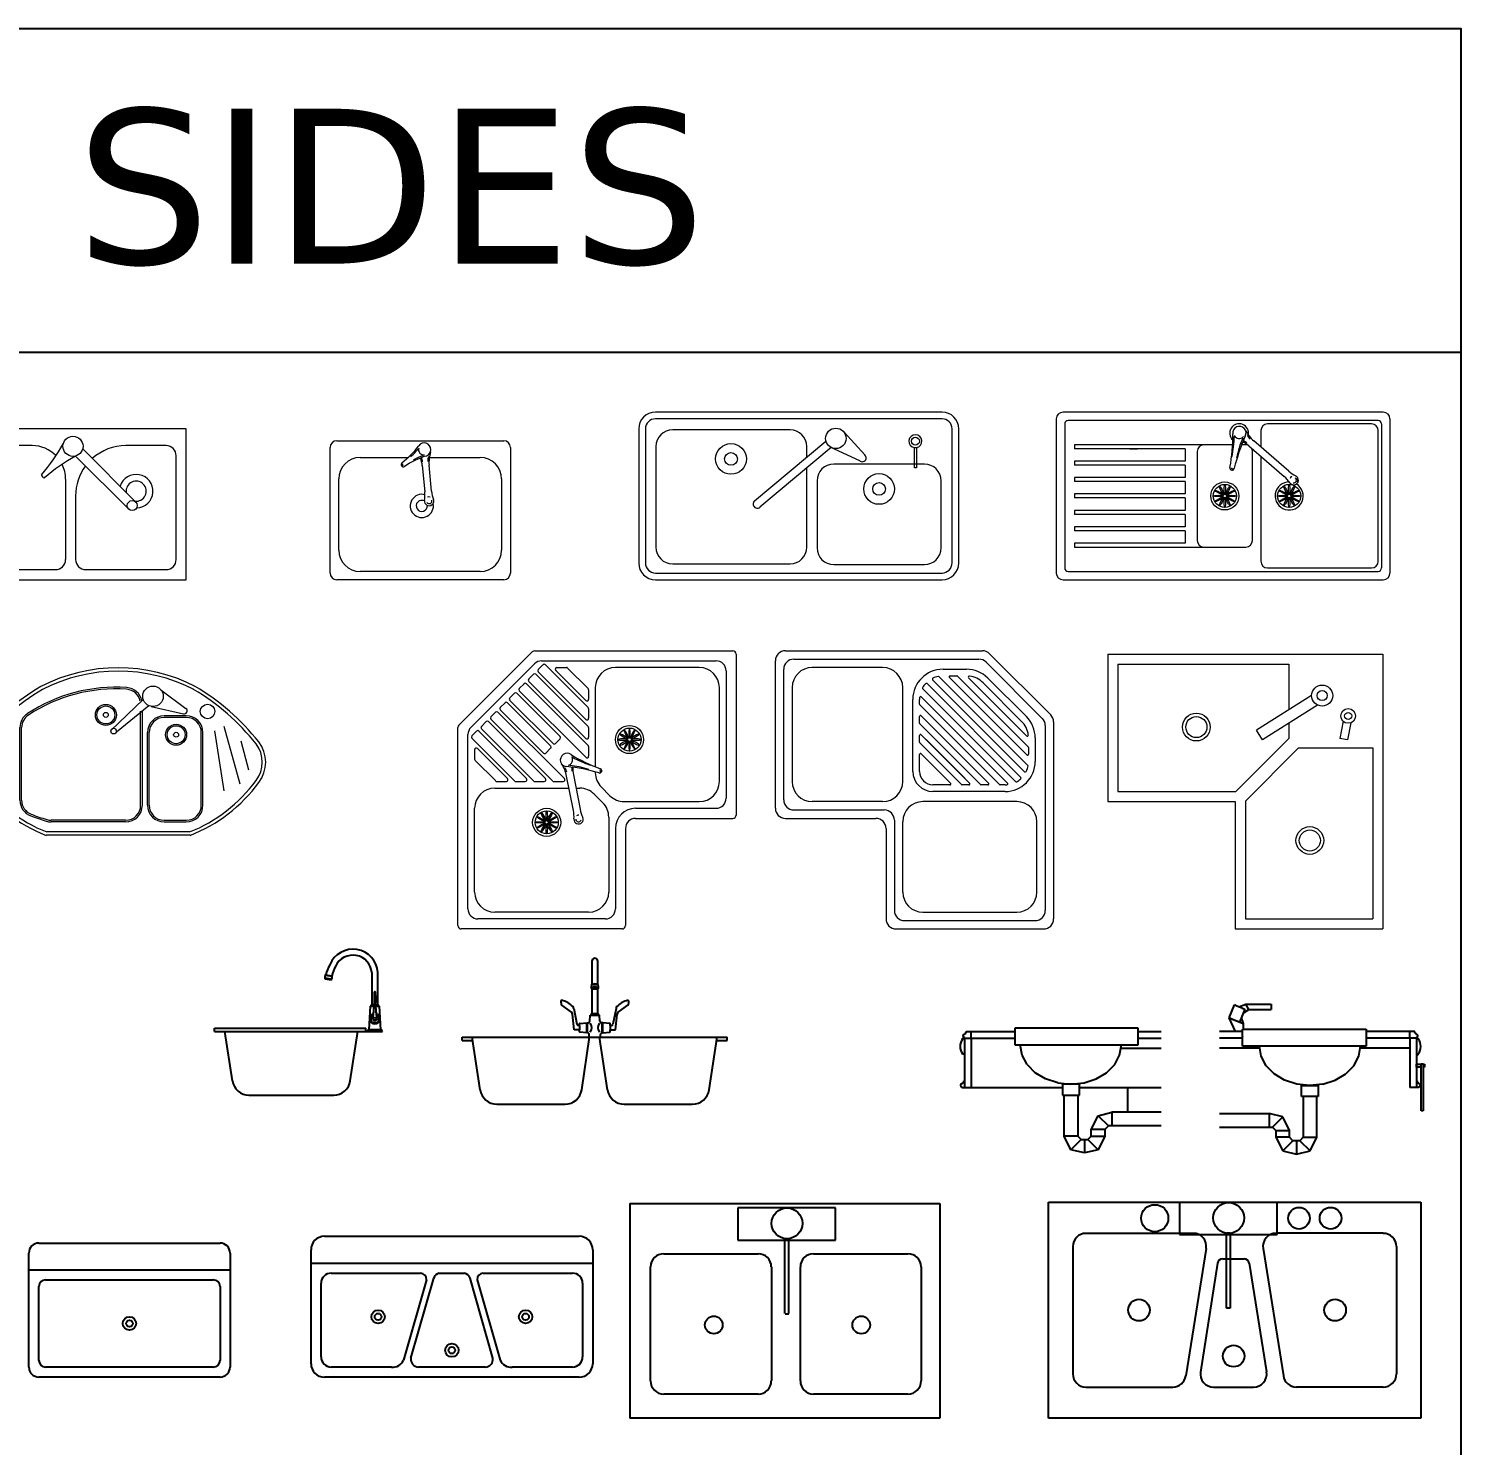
# Model space of a CAD drawing. Header units: inches. Extents: x 5253 to 5716, y 3226 to 3520.
# Drawn here: x 5560.6 to 5716, y 3366.6 to 3520.3 of the extents above; entities that cross this region are included whole.
import ezdxf

# ---------------------------------------------------------------- set-up
doc = ezdxf.new("R2010")
doc.units = ezdxf.units.IN
doc.header["$MEASUREMENT"] = 0
doc.layers.add('EX-A-FLOR-FIXT', color=2, linetype='Continuous')
doc.styles.add('ATTR', font='romans.shx', dxfattribs={"width": 0.8, "height": 0.470416})
doc.styles.get("Standard").update_dxf_attribs({"font": 'arial.ttf'})

# ---------------------------------------------------------------- blocks, each defined once
blk = doc.blocks.new('A$C41BA5875')
for p, q in [((329.3, 346.9), (348.9, 343.4)), ((349.3, 345.4), (329.6, 348.9)), ((350.6, 353.3), (331, 356.7)), ((332.2, 358.5), (331.3, 358.7)), ((332.2, 358.5), (349.9, 355.4)), ((338.8, 377.3), (338.8, 377.3)), ((338.8, 377.3), (338.9, 377.3)), ((351, 355.3), (350, 355.4)), ((352.6, 363.5), (352.7, 363.4)), ((469.5, 365.6), (469.5, 270.1)), ((487.5, 270.1), (487.5, 365.6)), ((477.5, 307.6), (477.5, 278.4)), ((479.5, 307.6), (479.5, 278.4)), ((464.5, 265.1), (461, 195)), ((466.5, 265.1), (464.5, 265.1)), ((466.5, 265.1), (475, 265.1)), ((469.5, 270.1), (475, 270.1)), ((482, 270.1), (487.5, 270.1)), ((482, 265.1), (490.5, 265.1)), ((492.5, 265.1), (490.5, 265.1)), ((496, 195), (492.5, 265.1)), ((53.6, 42.6), (31.5, 190)), ((405.2, 42.6), (427.3, 190)), ((456, 190), (501, 190)), ((496, 195), (461, 195)), ((103.1, 0), (355.8, 0))]:
    blk.add_line(p, q)
at = {"ltscale": 0.5}
for p, q in [((0, 200), (451.2, 200)), ((0, 190), (0, 200)), ((0, 190), (501, 190)), ((451.2, 190), (451.2, 200))]:
    blk.add_line(p, q, dxfattribs=at)
blk.add_circle((478.5, 227.6), 4)
for centre, radius, start, end in [((413.1, 360.5), 74.6, 3.9278, 157.7896), ((515.7, 304.3), 191.3, 153.8227, 163.5153), ((533.5, 301.1), 191.3, 153.8227, 163.5153), ((412.8, 360.5), 56.9, 5.0863, 153.9099), ((330, 347.8), 1.15, 109.6272, 230.4577), ((336.1, 351.8), 7.1, 135.7303, 204.3545), ((331.7, 357.6), 1.15, 109.6272, 230.4577), ((348.5, 344.5), 1.15, 289.6272, 50.4577), ((344.2, 350.4), 7.1, 315.7303, 24.3545), ((350.3, 354.4), 1.15, 289.6272, 50.4577), ((870.3, 283.2), 394.3, 177.3421, 181.749), ((485.9, 302.9), 9.58, 150.7965, 188.1583), ((478.5, 307.2), 1.06, 19.4215, 160.5785), ((471.2, 302.9), 9.58, 351.8417, 29.2035), ((86.8, 283.2), 394.3, 358.251, 2.6579), ((474.4, 263.7), 8.01, 127.6786, 170.3939), ((94.9, 291), 382.8, 350.6374, 358.1278), ((5931.9, -206.6), 5476.7, 174.9947, 175.4442), ((862.2, 291), 382.8, 181.8722, 189.3626), ((-4911.1, -201.2), 5412.7, 4.5522, 5.0068), ((482.6, 263.7), 8.01, 9.6061, 52.3214), ((478.5, 227.6), 15, 109.3835, 71.0922), ((478.5, 227.6), 12.5, 114.4874, 65.5146), ((478.5, 227.6), 6, 171.8513, 8.1487), ((461.5, 189.6), 5.47, 94.6975, 175.3025), ((495.6, 189.6), 5.47, 4.6975, 85.3025), ((103.1, 50), 50, 188.5308, 270), ((355.8, 50), 50, 270, 351.4692)]:
    blk.add_arc(centre, radius, start, end)
blk = doc.blocks.new('A$C56267174')
for p, q in [((386.7, 426.1), (386.7, 357.4)), ((404.7, 357.4), (404.7, 426.1)), ((386.6, 344.4), (386.6, 270.1)), ((404.6, 270.1), (404.6, 344.4)), ((294.7, 302.1), (294.7, 307.7)), ((496.5, 302.1), (496.5, 307.7)), ((326, 274.5), (297.4, 295.3)), ((334, 221.6), (328.7, 268.6)), ((332.5, 285.2), (342.4, 239)), ((380.7, 247.3), (381.6, 265.1)), ((381.6, 265.1), (383.6, 265.1)), ((383.6, 265.1), (407.6, 265.1)), ((386.6, 270.1), (404.6, 270.1)), ((409.6, 265.1), (407.6, 265.1)), ((410.5, 247.3), (409.6, 265.1)), ((458.8, 285.2), (448.8, 239)), ((457.2, 221.6), (462.5, 268.6)), ((465.2, 274.5), (493.8, 295.3)), ((349.7, 221.6), (334, 221.6)), ((347.4, 234.5), (349.7, 234.5)), ((349.7, 234.5), (349.7, 240)), ((349.7, 234.5), (349.7, 221.6)), ((349.7, 216.1), (349.7, 221.6)), ((350.6, 241), (371.7, 242.4)), ((371.7, 212.7), (350.6, 215.1)), ((371.7, 241.6), (373.7, 242.6)), ((371.7, 242.4), (371.7, 241.6)), ((371.7, 213.5), (371.7, 241.6)), ((373.7, 212.6), (373.7, 242.6)), ((373.7, 242.6), (375.7, 242.6)), ((417.5, 242.6), (415.5, 242.6)), ((417.5, 212.6), (417.5, 242.6)), ((419.5, 241.6), (417.5, 242.6)), ((440.6, 241), (419.5, 242.4)), ((419.5, 242.4), (419.5, 241.6)), ((419.5, 213.5), (419.5, 241.6)), ((419.5, 212.7), (440.6, 215.1)), ((441.5, 234.5), (441.5, 240)), ((441.5, 234.5), (441.5, 221.6)), ((443.9, 234.5), (441.5, 234.5)), ((441.5, 216.1), (441.5, 221.6)), ((441.5, 221.6), (457.2, 221.6)), ((0, 200), (790, 200)), ((0, 190), (0, 200)), ((0, 190), (31.5, 190)), ((53.6, 42.6), (30, 200)), ((356.4, 42.6), (380, 200)), ((373.7, 212.6), (371.7, 213.5)), ((371.7, 213.5), (371.7, 212.7)), ((378.4, 200), (378.7, 207.3)), ((433.6, 42.6), (410, 200)), ((412.9, 200), (412.5, 207.3)), ((417.5, 212.6), (419.5, 213.5)), ((419.5, 213.5), (419.5, 212.7)), ((736.4, 42.6), (760, 200)), ((758.5, 190), (790, 190)), ((790, 190), (790, 200)), ((103.1, 0), (306.9, 0)), ((483.1, 0), (686.9, 0))]:
    blk.add_line(p, q)
for centre, radius, start, end in [((395.7, 426.1), 9, 0.1224, 179.8776), ((390.2, 351), 5.86, 140.4177, 217.9852), ((386.2, 346.2), 1.29, 114.8047, 245.1953), ((387, 355.8), 1.64, 102.6674, 218.0261), ((395.6, 313.6), 35.3, 73.5535, 106.4465), ((387, 346.1), 1.7, 215.7695, 256.5959), ((395.7, 321.1), 35.1, 73.5696, 106.4975), ((395.7, 323.6), 34.9, 75.0637, 104.9363), ((404.2, 346.1), 1.7, 283.4243, 324.2103), ((404.2, 355.7), 1.71, 325.8407, 73.6277), ((401.2, 351.1), 5.71, 319.9002, 40.0998), ((405, 346.2), 1.29, 294.8047, 65.1953), ((296.7, 307.7), 2, 90, 180), ((304.7, 302.1), 10, 180, 223.0734), ((280.6, 241.2), 70.4, 45.3741, 76.7548), ((510.6, 241.2), 70.4, 103.2452, 134.6259), ((486.5, 302.1), 10, 316.9266, 0), ((494.5, 307.7), 2, 0, 90), ((318.7, 267.6), 10, 5.886, 43.0734), ((317.6, 282.9), 15, 8.8252, 34.3104), ((391.5, 263.7), 8.01, 127.6786, 170.3939), ((399.7, 263.7), 8.01, 9.6061, 52.3214), ((473.6, 282.9), 15, 145.6896, 171.1748), ((472.5, 267.6), 10, 136.9266, 174.114), ((347.4, 239.5), 5, 185.886, 270), ((350.7, 240), 1, 94.3321, 180), ((350.7, 216.1), 1, 180, 265.6679), ((375.7, 247.6), 5, 270, 357.14), ((366, 228.2), 20.6, 319.9184, 39.0717), ((425.2, 228.2), 20.6, 140.9283, 220.0816), ((415.5, 247.6), 5, 182.86, 270), ((440.5, 240), 1, 360, 85.6679), ((440.5, 216.1), 1, 274.3321, 0), ((443.9, 239.5), 5, 270, 354.114), ((373.7, 207.6), 5, 357.14, 90), ((417.5, 207.6), 5, 90, 182.86), ((103.1, 50), 50, 188.5308, 270), ((306.9, 50), 50, 270, 351.4692), ((483.1, 50), 50, 188.5308, 270), ((686.9, 50), 50, 270, 351.4692)]:
    blk.add_arc(centre, radius, start, end)
for start_param, end_param in [(-0.053243, 3.194836), (3.592619, 5.832158)]:
    blk.add_ellipse((395.6, 345.2), major_axis=(10, 0), ratio=0.172573, start_param=start_param, end_param=end_param)
blk = doc.blocks.new("30'' Sink Single PV")
blk.add_line((-15, -3.999996), (15, -3.999996))
for points in [[(-13.5, 0), (13.5, 0)], [(-15, -18.499996), (-15, -1.5)], [(15, -1.5), (15, -18.499996)], [(-12.5, -5.499996), (12.5, -5.499996)], [(-13.5, -17.499996), (-13.5, -6.499996)], [(13.5, -6.499996), (13.5, -17.499996)], [(12.5, -18.499996), (-12.5, -18.499996)], [(13.5, -19.999996), (-13.5, -19.999996)]]:
    blk.add_lwpolyline(points)
for radius in [1, 0.5]:
    blk.add_circle((0, -11.999996), radius)
for centre, radius, start, end in [((-13.5, -1.5), 1.5, 90, 180), ((13.5, -1.5), 1.5, 0, 90), ((-12.5, -6.499996), 1, 90, 180), ((12.5, -6.499996), 1, 0, 90), ((-13.5, -18.499996), 1.5, 180, 270), ((-12.5, -17.499996), 1, 180, 270), ((12.5, -17.499996), 1, 270, 0), ((13.5, -18.499996), 1.5, 270, 0)]:
    blk.add_arc(centre, radius, start, end)
at = {"style": 'ATTR', "width": 0.8, "flags": 9}
blk.add_attdef('ESTCODE', (0, 0), '', height=0.006, dxfattribs=at)
blk = doc.blocks.new("42'' Triple Sink PV")
for p, q in [((-21, -4), (21, -4)), ((-6.1215, -18.1752), (-2.7105, -6.2368)), ((6.1215, -18.1752), (2.7105, -6.2368)), ((-3.778, -6.4727), (-7.2054, -18.4688)), ((3.7779, -6.4727), (7.2054, -18.4688))]:
    blk.add_line(p, q)
for points in [[(-19, 0), (19, 0)], [(-21, -19), (-21, -2)], [(21, -2), (21, -19)], [(-18, -5.5), (-4.6785, -5.5)], [(-1.8726, -5.5), (1.8726, -5.5)], [(4.6785, -5.5), (18, -5.5)], [(-19.5, -18), (-19.5, -7)], [(19.5, -7), (19.5, -18)], [(19, -21), (-19, -21)], [(-9, -19.5), (-18, -19.5)], [(5, -19.5), (-5, -19.5)], [(18, -19.5), (9, -19.5)]]:
    blk.add_lwpolyline(points)
for centre, radius in [((-11, -12), 1), ((-11, -12), 0.5), ((11, -12), 1), ((11, -12), 0.5), ((0, -17), 1), ((0, -17), 0.5)]:
    blk.add_circle(centre, radius)
for centre, radius, start, end in [((-19, -2), 2, 90, 180), ((19, -2), 2, 0, 90), ((-18, -7), 1.5, 90, 180), ((-4.7581, -6.4769), 0.9801, 0.240393, 85.3467), ((-1.7369, -6.4992), 1.0084, 97.7365, 164.9162), ((1.7368, -6.4992), 1.0084, 15.08383, 82.2635), ((4.758, -6.4769), 0.9801, 94.6533, 179.7596), ((18, -7), 1.5, 0, 90), ((-19, -19), 2, 180, 270), ((-18, -18), 1.5, 180, 270), ((-8.7744, -17.8173), 1.6977, 262.3642, 337.4465), ((-4.9475, -18.3174), 1.1837, 173.0847, 267.4578), ((4.9475, -18.3174), 1.1837, 272.5422, 6.915261), ((8.7744, -17.8173), 1.6977, 202.5535, 277.6358), ((18, -18), 1.5, 270, 0), ((19, -19), 2, 270, 0)]:
    blk.add_arc(centre, radius, start, end)
at = {"style": 'ATTR', "width": 0.8, "flags": 9}
blk.add_attdef('ESTCODE', (0, 0), '', height=0.0084, dxfattribs=at)
blk = doc.blocks.new('A$C3AD04490')
for p, q in [((0, 640.7), (0, 0)), ((0, 640.7), (924.9, 640.7)), ((614, 627.3), (322.5, 627.3)), ((322.5, 627.3), (322.5, 531.5)), ((614, 531.5), (614, 627.3)), ((924.9, 640.7), (924.9, 0)), ((322.5, 531.5), (614, 531.5)), ((462.6, 311.9), (462.6, 537.2)), ((473.8, 536.8), (473.8, 311.9)), ((101.4, 490.5), (383.1, 490.5)), ((547.9, 490.5), (829.6, 490.5)), ((62.3, 110.9), (62.3, 451.4)), ((422.3, 451.4), (422.3, 110.9)), ((508.8, 110.9), (508.8, 451.4)), ((868.8, 451.4), (868.8, 110.9)), ((463.4, 310.9), (474.3, 310.9)), ((383.1, 71.7), (101.4, 71.7)), ((829.6, 71.7), (547.9, 71.7)), ((924.9, 0), (0, 0))]:
    blk.add_line(p, q)
for centre, radius in [((469, 581.2), 45.9), ((250.7, 278.1), 26.4), ((690.5, 278.1), 26.4)]:
    blk.add_circle(centre, radius)
for centre, start, end in [((101.4, 451.4), 90, 180), ((383.1, 451.4), 0, 90), ((547.9, 451.4), 90, 180), ((829.6, 451.4), 0, 90), ((101.4, 110.9), 180, 270), ((383.1, 110.9), 270, 0), ((547.9, 110.9), 180, 270), ((829.6, 110.9), 270, 0)]:
    blk.add_arc(centre, 39.1, start, end)
blk = doc.blocks.new('A$C27EB6A15')
for p, q in [((0, 0), (0, 644.7)), ((0, 644.7), (1110.1, 644.7)), ((682.1, 643.4), (390.6, 643.4)), ((390.6, 643.4), (390.6, 547.6)), ((682.1, 547.6), (682.1, 643.4)), ((1110.1, 644.7), (1110.1, 0)), ((111.7, 551.5), (431.6, 551.5)), ((390.6, 547.6), (682.1, 547.6)), ((530.7, 328), (530.7, 553.3)), ((541.9, 552.9), (541.9, 328)), ((998.4, 551.5), (678.5, 551.5)), ((72.5, 512.3), (72.5, 132)), ((470.2, 506.2), (409.5, 125.9)), ((519.5, 475.4), (583.2, 475.4)), ((639.9, 506.2), (700.6, 125.9)), ((1037.5, 512.3), (1037.5, 132)), ((504.1, 462.2), (453.4, 137.6)), ((598.6, 462.2), (650.4, 137.8)), ((541.9, 328), (530.7, 328)), ((111.7, 92.9), (370.9, 92.9)), ((492.1, 92.5), (611.7, 92.5)), ((998.4, 92.9), (739.2, 92.9)), ((1110.1, 0), (0, 0))]:
    blk.add_line(p, q)
for centre, radius in [((537.2, 597.3), 45.9), ((317, 596.6), 40.3), ((747.1, 596.6), 32.3), ((841.3, 596.6), 32.3), ((269.9, 322.4), 32.3), ((854.7, 322.4), 32.3), ((552.2, 185.3), 32.3)]:
    blk.add_circle(centre, radius)
for centre, radius, start, end in [((111.7, 512.3), 39.1, 90, 180), ((431.6, 512.3), 39.1, 350.9343, 90), ((538.2, 591.7), 39.2, 259.3674, 275.2446), ((678.5, 512.3), 39.1, 90, 189.0657), ((998.4, 512.3), 39.1, 0, 90), ((519.5, 459.7), 15.7, 90, 171.1312), ((583.2, 459.7), 15.7, 9.0657, 90), ((111.7, 132), 39.1, 180, 270), ((492.1, 131.6), 39.1, 171.1312, 270), ((611.7, 131.6), 39.1, 270, 9.0657), ((998.4, 132), 39.1, 270, 0), ((370.9, 132), 39.1, 270, 350.9343), ((739.2, 132), 39.1, 189.0657, 270)]:
    blk.add_arc(centre, radius, start, end)
blk = doc.blocks.new('A$C67953D65')
at = {"lineweight": 5}
for p, q in [((810, 450), (0, 450)), ((0, 450), (0, 0)), ((810, 0), (810, 450)), ((350.3, 400), (60, 400)), ((659.6, 231.8), (501.2, 390.2)), ((750, 400), (630.3, 400)), ((30, 370), (30, 60)), ((480, 369), (638.4, 210.6)), ((780, 60), (780, 370)), ((450.3, 300), (450.3, 60)), ((480.3, 250), (480.3, 60)), ((60, 30), (420.3, 30)), ((510.3, 30), (750, 30)), ((0, 0), (810, 0))]:
    blk.add_line(p, q, dxfattribs=at)
for centre, radius in [((472.3, 398), 30), ((206, 264.1), 50), ((206, 264.1), 30), ((649, 221.2), 15)]:
    blk.add_circle(centre, radius, dxfattribs=at)
for centre, radius, start, end in [((60, 370), 30, 90, 180), ((350.3, 300), 100, 44.5387, 90), ((-32.7, 671), 544.9, 318.9516, 330.8737), ((630.3, 250), 150, 90, 131.9907), ((750, 370), 30, 0, 90), ((745.3, -107), 544.9, 119.1263, 131.0484), ((350.3, 300), 100, 0, 26.336), ((387.4, 313.1), 9.19, 180, 270), ((630.3, 250), 150, 143.4822, 180), ((660.7, 264.1), 50, 271.856, 163.1258), ((660.7, 264.1), 30, 263.2163, 186.7837), ((60, 60), 30, 180, 270), ((420.3, 60), 30, 270, 0), ((510.3, 60), 30, 180, 270), ((750, 60), 30, 270, 0)]:
    blk.add_arc(centre, radius, start, end, dxfattribs=at)
blk = doc.blocks.new('A$C1B254B08')
at = {"lineweight": 5}
for p, q in [((0, 20), (0, 394.5)), ((20, 414.5), (278.5, 414.5)), ((278.5, 414.5), (518, 414.5)), ((538, 394.5), (538, 20)), ((90.2, 364.5), (232.9, 364.5)), ((296.4, 364.5), (447.8, 364.5)), ((26.2, 88.5), (26.2, 300.5)), ((275, 340.3), (282.6, 261.9)), ((303, 263.9), (295.5, 341.4)), ((511.8, 300.5), (511.8, 88.5)), ((447.8, 24.5), (90.2, 24.5)), ((518, 0), (20, 0))]:
    blk.add_line(p, q, dxfattribs=at)
for centre, radius, start, end in [((20, 394.5), 20, 90, 180), ((59.9, 551.8), 255, 307.3, 323.4412), ((189.9, 438.1), 86.6, 305.6689, 327.1701), ((280, 388.4), 16.2, 164.0084, 277.235), ((280.7, 388), 20, 287.3785, 143.4412), ((518, 394.5), 20, 0, 90), ((90.2, 300.5), 64, 90, 180), ((218.4, 343.7), 6.64, 127.3, 303.5198), ((220.3, 343.9), 4.91, 158.9292, 241.9125), ((362.9, 125.6), 255, 107.3785, 123.5198), ((298.2, 285.8), 86.6, 103.6496, 125.1509), ((175.5, 330.4), 100, 5.6774, 19.0453), ((246.9, 349.5), 29.3, 4.1711, 27.9133), ((320.7, 356.3), 29.3, 157.8104, 186.3174), ((395, 351.3), 100, 162.1904, 185.6775), ((447.8, 300.5), 64, 0, 90), ((183.1, 252), 100, 351.175, 5.6774), ((402.5, 273.8), 100, 185.6775, 200.1799), ((273.7, 220.2), 34.6, 74.3543, 12.1381), ((273.7, 220.2), 16.8, 61.4601, 4.8579), ((295.6, 234.6), 13.9, 171.175, 20.1799), ((295.7, 235), 8.12, 213.7198, 15.8006), ((295.2, 239.5), 7.59, 64.4884, 123.7412), ((90.2, 88.5), 64, 180, 270), ((447.8, 88.5), 64, 270, 0), ((20, 20), 20, 180, 270), ((518, 20), 20, 270, 0)]:
    blk.add_arc(centre, radius, start, end, dxfattribs=at)
blk = doc.blocks.new('A$C27BF42FC')
at = {"lineweight": 5}
for p, q in [((904.6, 500), (50, 500)), ((904.6, 480), (50, 480)), ((0, 450), (0, 50)), ((20, 450), (20, 50)), ((451.4, 447.2), (101.4, 447.2)), ((612.6, 439.7), (674, 372.3)), ((934.6, 50), (934.6, 450)), ((954.6, 50), (954.6, 450)), ((51.4, 397.2), (51.4, 97.2)), ((345.8, 235.7), (558.6, 413.8)), ((574.5, 394.4), (361.7, 216.3)), ((501.4, 365.9), (501.4, 397.2)), ((570.3, 396.8), (658.2, 356.1)), ((822.1, 333.8), (822.1, 394.3)), ((828.3, 394.3), (828.3, 333.8)), ((851.9, 345.1), (581.9, 345.1)), ((501.4, 97.2), (501.4, 333.2)), ((828.3, 333.8), (822.1, 333.8)), ((531.9, 295.1), (531.9, 95.1)), ((901.9, 95.1), (901.9, 295.1)), ((101.4, 47.2), (451.4, 47.2)), ((581.9, 45.1), (851.9, 45.1)), ((50, 20), (904.6, 20)), ((50, 0), (904.6, 0))]:
    blk.add_line(p, q, dxfattribs=at)
for centre, radius in [((588.1, 421.6), 30.5), ((275.3, 360.3), 45.8), ((825.2, 413.3), 11.8), ((275.3, 360.3), 18.9), ((716.9, 270.7), 45.8), ((716.9, 270.7), 18.9)]:
    blk.add_circle(centre, radius, dxfattribs=at)
for centre, radius, start, end in [((50, 450), 50, 90, 180), ((50, 450), 30, 90, 180), ((904.6, 450), 50, 360, 90), ((904.6, 450), 30, 0, 90), ((101.4, 397.2), 50, 90, 180), ((451.4, 397.2), 50, 360, 90), ((825.2, 413.3), 19.3, 279.2212, 260.7788), ((825.2, 413.3), 19.3, 260.7788, 289.3657), ((581.9, 295.1), 50, 90, 180), ((666.9, 363.4), 11.4, 219.9677, 51.5544), ((851.9, 295.1), 50, 0, 90), ((353.7, 226), 12.5, 129.3488, 310.493), ((101.4, 97.2), 50, 180, 270), ((451.4, 97.2), 50, 270, 0), ((581.9, 95.1), 50, 180, 270), ((851.9, 95.1), 50, 270, 0), ((50, 50), 50, 180, 270), ((50, 50), 30, 180, 270), ((904.6, 50), 30, 270, 0), ((904.6, 50), 50, 270, 0)]:
    blk.add_arc(centre, radius, start, end, dxfattribs=at)
blk = doc.blocks.new('A$C6DD140BA')
at = {"lineweight": 5}
for p, q in [((0, 479.8), (0, 20)), ((975, 499.8), (20, 499.8)), ((960, 474.8), (35, 474.8)), ((995, 479.8), (995, 20)), ((25, 464.8), (25, 35)), ((610, 444.8), (610, 395.4)), ((940, 464.8), (630, 464.8)), ((960, 55), (960, 444.8)), ((970, 464.8), (970, 35)), ((54.5, 402.4), (54.5, 390.4)), ((525.6, 402.4), (54.5, 402.4)), ((384.5, 390.4), (54.5, 390.4)), ((219.5, 390.4), (242.2, 390.4)), ((384.5, 390.4), (384.5, 353.9)), ((565, 402.4), (552.6, 402.4)), ((574.5, 399), (679.7, 307.9)), ((693.1, 323.4), (588.7, 413.9)), ((54.5, 353.9), (54.5, 341.9)), ((384.5, 353.9), (54.5, 353.9)), ((384.5, 341.9), (54.5, 341.9)), ((384.5, 341.9), (384.5, 304.9)), ((420, 382.4), (420, 117.4)), ((585, 117.4), (585, 382.4)), ((610, 368.3), (610, 55)), ((54.5, 304.9), (54.5, 292.9)), ((384.5, 304.9), (54.5, 304.9)), ((384.5, 292.9), (54.5, 292.9)), ((384.5, 292.9), (384.5, 255.9)), ((54.5, 255.9), (54.5, 243.9)), ((384.5, 255.9), (54.5, 255.9)), ((384.5, 255.9), (54.5, 255.9)), ((384.5, 243.9), (54.5, 243.9)), ((384.5, 243.9), (54.5, 243.9)), ((384.5, 243.9), (384.5, 206.9)), ((54.5, 206.9), (54.5, 194.9)), ((384.5, 206.9), (54.5, 206.9)), ((384.5, 194.9), (54.5, 194.9)), ((384.5, 194.9), (384.5, 157.9)), ((54.5, 157.9), (54.5, 145.9)), ((384.5, 157.9), (54.5, 157.9)), ((384.5, 145.9), (54.5, 145.9)), ((384.5, 145.9), (384.5, 109.4)), ((54.5, 109.4), (54.5, 97.4)), ((384.5, 109.4), (54.5, 109.4)), ((54.5, 97.4), (565, 97.4)), ((35, 25), (960, 25)), ((630, 35), (940, 35)), ((20, 0), (975, 0))]:
    blk.add_line(p, q, dxfattribs=at)
for centre, radius in [((502.5, 249.9), 41.9), ((502.5, 249.9), 34.4), ((694.4, 249.9), 34.4), ((502.5, 249.9), 5.37), ((694.4, 249.9), 5.37)]:
    blk.add_circle(centre, radius, dxfattribs=at)
for centre, radius, start, end in [((20, 479.8), 20, 90, 180), ((35, 464.8), 10, 90, 180), ((960, 464.8), 10, 0, 90), ((975, 479.8), 20, 0, 90), ((545.2, 437.4), 28.1, 347.9416, 227.0472), ((23.3, 426.4), 502.9, 349.5127, 1.0023), ((219.5, 431.8), 311.2, 347.884, 359.213), ((545.9, 437.6), 20, 330.7981, 186.8608), ((545.2, 437.4), 16.2, 207.428, 320.6546), ((1023.2, 217.5), 505.6, 155.4149, 166.8735), ((654.1, 489.5), 100, 205.6099, 229.0971), ((596.8, 442.1), 29.3, 201.23, 229.737), ((630, 444.8), 20, 90, 180), ((940, 444.8), 20, 0, 90), ((440, 382.4), 20, 90, 180), ((843.4, 297), 313.4, 156.4016, 167.6897), ((500, 89.1), 325.7, 79.282, 80.1673), ((509.1, 323.4), 100, 49.097, 61.8197), ((547.9, 386.4), 29.3, 47.5907, 71.3329), ((565, 382.4), 20, 68.9377, 90), ((565, 382.4), 20, 0, 29.2341), ((524.3, 333.8), 6.64, 170.7195, 346.9394), ((525.6, 335.3), 4.91, 202.3488, 285.3321), ((614.2, 232.3), 100, 34.5946, 49.097), ((758.6, 399), 100, 229.0971, 243.5995), ((708, 296.9), 13.9, 214.5946, 63.5995), ((704.3, 300.3), 7.59, 107.908, 167.1608), ((707.8, 297.3), 8.12, 257.1394, 59.2202), ((709.9, 296.8), 9.65, 327.9665, 38.2217), ((694.4, 249.9), 41.9, 89.0843, 58.737), ((440, 117.4), 20, 180, 270), ((565, 117.4), 20, 270, 0), ((630, 55), 20, 180, 270), ((940, 55), 20, 270, 0), ((20, 20), 20, 180, 270), ((35, 35), 10, 180, 270), ((960, 35), 10, 270, 0), ((975, 20), 20, 270, 0)]:
    blk.add_arc(centre, radius, start, end, dxfattribs=at)
for centre, major_axis in [((485.3, 259.8), (12.6, -7.2)), ((492.6, 267.1), (7.2, -12.6)), ((502.5, 269.7), (0, -14.5)), ((512.4, 267.1), (-7.2, -12.6)), ((519.7, 259.8), (-12.6, -7.2)), ((677.2, 259.8), (12.6, -7.2)), ((684.5, 267.1), (7.2, -12.6)), ((694.4, 269.7), (0, -14.5)), ((704.3, 267.1), (-7.2, -12.6)), ((711.6, 259.8), (-12.6, -7.2)), ((482.6, 249.9), (14.5, 0)), ((485.3, 240), (12.6, 7.2)), ((492.6, 232.7), (7.2, 12.6)), ((502.5, 230), (0, 14.5)), ((512.4, 232.7), (-7.2, 12.6)), ((519.7, 240), (-12.6, 7.2)), ((522.4, 249.9), (-14.5, 0)), ((674.5, 249.9), (14.5, 0)), ((677.2, 240), (12.6, 7.2)), ((684.5, 232.7), (7.2, 12.6)), ((694.4, 230), (0, 14.5)), ((704.3, 232.7), (-7.2, 12.6)), ((711.6, 240), (-12.6, 7.2)), ((714.3, 249.9), (-14.5, 0))]:
    blk.add_ellipse(centre, major_axis=major_axis, ratio=0.137964, dxfattribs=at)
blk = doc.blocks.new('A$C5BC748CE')
at = {"lineweight": 5}
for p, q in [((567.5, 433.9), (642.2, 378.6)), ((515.1, 405), (418.3, 312.4)), ((434.9, 309.2), (531.4, 387)), ((538.5, 384.8), (634.5, 362.8)), ((507.2, 90), (507.2, 370.9)), ((512.2, 90), (512.2, 370.9)), ((643.1, 356.6), (577.4, 356.6)), ((643.1, 351.6), (577.4, 351.6)), ((71.3, 301.9), (37.3, 223.6)), ((109.7, 328.4), (66.1, 172)), ((131.1, 329.2), (110.4, 118.1)), ((147.1, 104.8), (147.1, 321.2)), ((152.1, 104.8), (152.1, 321.2)), ((418.3, 312.4), (418.3, 312.4)), ((434.9, 309.2), (434.9, 309.2)), ((527.4, 90), (527.4, 306.6)), ((532.4, 90), (532.4, 306.6)), ((688.1, 90), (688.1, 306.6)), ((693.1, 90), (693.1, 306.6)), ((727.2, 312.2), (755.5, 133.1)), ((755.5, 325.4), (802.7, 153.8)), ((806.4, 282), (829.1, 195.3)), ((462.2, 45), (240.3, 45)), ((577.4, 45), (643.1, 45)), ((653, 10), (227, 10)), ((462.2, 40), (240.3, 40)), ((577.4, 40), (643.1, 40)), ((654.9, 0), (225.1, 0))]:
    blk.add_line(p, q, dxfattribs=at)
for centre, radius in [((544, 414.8), 30.5), ((403.4, 359.2), 31.3), ((403.4, 359.2), 26.7), ((706.7, 369.5), 21.6), ((403.4, 359.2), 7.32), ((426.6, 310.8), 8.48), ((612.9, 300.1), 31.3), ((612.9, 300.1), 26.7), ((612.9, 300.1), 7.32)]:
    blk.add_circle(centre, radius, dxfattribs=at)
for centre, radius, start, end in [((440, 0), 500, 62.5978, 117.4022), ((440, 0), 490, 62.5978, 117.4022), ((556.8, -144.3), 682.9, 120.5322, 141.7128), ((556.8, -144.3), 672.9, 120.5322, 141.7128), ((432.3, -35.6), 477.4, 85.9916, 123.3896), ((432.3, -35.6), 472.4, 85.9916, 123.3896), ((462.2, 390.7), 45, 12.1887, 85.9916), ((462.2, 390.7), 50, 12.1887, 85.9916), ((323.2, -144.3), 672.9, 38.2872, 59.4678), ((323.2, -144.3), 682.9, 38.2872, 59.4678), ((197.1, 321.2), 50, 123.3896, 180), ((197.1, 321.2), 45, 123.3896, 180), ((577.4, 306.6), 50, 90, 180), ((577.4, 306.6), 45, 90, 180), ((637.1, 371.3), 8.9, 253.2002, 54.693), ((643.1, 306.6), 50, 360, 90), ((643.1, 306.6), 45, 360, 90), ((100, 217.8), 100, 142.3842, 217.14), ((100, 217.8), 90, 142.3842, 217.14), ((780, 217.8), 90, 322.86, 37.6158), ((780, 217.8), 100, 322.86, 37.6158), ((398.6, 437.7), 470.9, 216.5388, 248.3767), ((398.6, 437.7), 460.9, 216.5388, 248.1405), ((481.4, 437.7), 460.9, 291.8595, 323.4612), ((481.4, 437.7), 470.9, 291.6233, 323.4612), ((197.1, 104.8), 50, 180, 249.235), ((197.1, 104.8), 45, 180, 249.235), ((462.2, 90), 45, 270, 360), ((462.2, 90), 50, 270, 360), ((577.4, 90), 50, 180, 270), ((577.4, 90), 45, 180, 270), ((643.1, 90), 50, 270, 360), ((643.1, 90), 45, 270, 360), ((452.4, 778.2), 770.1, 249.235, 252.8705), ((452.4, 778.2), 765.1, 249.235, 252.8705), ((240.3, 90), 45, 252.8705, 270), ((240.3, 90), 50, 252.8705, 270)]:
    blk.add_arc(centre, radius, start, end, dxfattribs=at)
blk = doc.blocks.new('A$C4E531579')
at = {"lineweight": 5}
for p, q in [((222.1, 827.1), (2.9, 607.9)), ((229.1, 830), (820, 830)), ((830, 820), (830, 340)), ((228.6, 791.2), (38.8, 601.4)), ((253.9, 788.2), (239.8, 774.1)), ((249.9, 800), (770, 800)), ((388.5, 660.7), (261, 788.2)), ((381.5, 681.9), (291.9, 771.5)), ((295.4, 780), (323.7, 780)), ((388.5, 717.2), (327.2, 778.5)), ((720, 780), (470, 780)), ((800, 770), (800, 390)), ((197.4, 731.6), (183.2, 717.5)), ((388.5, 547.5), (204.4, 731.6)), ((225.6, 759.9), (211.5, 745.8)), ((381.5, 568.7), (211.5, 738.7)), ((388.5, 604.1), (232.7, 759.9)), ((381.5, 625.3), (239.8, 767)), ((169.1, 703.4), (154.9, 689.2)), ((305.1, 574.4), (176.1, 703.4)), ((381.5, 512.2), (183.2, 710.4)), ((390, 713.7), (390, 685.4)), ((410, 720), (410, 483.9)), ((780, 440), (780, 720)), ((98.4, 632.6), (112.5, 646.8)), ((317.8, 448.5), (119.6, 646.8)), ((126.6, 660.9), (140.8, 675.1)), ((255.6, 524.9), (126.6, 653.9)), ((276.8, 546.1), (147.9, 675.1)), ((283.9, 553.2), (154.9, 682.1)), ((390, 657.1), (390, 628.8)), ((0, 10), (0, 600.9)), ((70.1, 604.4), (84.2, 618.5)), ((261.3, 448.5), (91.3, 618.5)), ((282.5, 441.5), (98.4, 625.6)), ((390, 600.6), (390, 572.3)), ((30, 60), (30, 580.1)), ((41.8, 576.1), (55.9, 590.2)), ((169.3, 441.5), (41.8, 569)), ((204.7, 448.5), (63, 590.2)), ((225.9, 441.5), (70.1, 597.3)), ((305.1, 567.3), (291, 553.2)), ((50, 534.6), (50, 506.3)), ((148.1, 448.5), (58.5, 538.1)), ((262.7, 524.9), (276.8, 539)), ((390, 544), (390, 515.7)), ((112.8, 441.5), (51.5, 502.8)), ((116.3, 440), (144.6, 440)), ((172.9, 440), (201.2, 440)), ((229.4, 440), (257.7, 440)), ((286, 440), (314.3, 440)), ((344.7, 353.4), (324.5, 455.5)), ((344.5, 460.1), (364.9, 357.1)), ((410, 468.8), (410, 466.1)), ((110, 420), (331.5, 420)), ((352.4, 420), (363.9, 420)), ((406.4, 402.4), (432.4, 376.4)), ((427.6, 423.6), (453.6, 397.6)), ((50, 110), (50, 360)), ((496.1, 380), (720, 380)), ((530, 360), (770, 360)), ((450, 333.9), (450, 110)), ((470, 300), (470, 60)), ((500, 300), (500, 10)), ((530, 330), (820, 330)), ((390, 50), (110, 50)), ((440, 30), (60, 30)), ((490, 0), (10, 0))]:
    blk.add_line(p, q, dxfattribs=at)
for centre, radius in [((511.9, 565), 41.9), ((511.9, 565), 34.4), ((511.9, 565), 5.37), ((265, 318.1), 41.9), ((265, 318.1), 34.4), ((265, 318.1), 5.37)]:
    blk.add_circle(centre, radius, dxfattribs=at)
for centre, radius, start, end in [((229.1, 820), 10, 90, 135), ((820, 820), 10, 0, 90), ((249.9, 770), 30, 90, 135), ((243.3, 770.5), 5, 135, 225), ((257.5, 784.7), 5, 45, 135), ((295.4, 775), 5, 90, 225), ((323.7, 775), 5, 45, 90), ((470, 720), 60, 90, 180), ((720, 720), 60, 0, 90), ((770, 770), 30, 0, 90), ((200.9, 728.1), 5, 45, 135), ((215, 742.2), 5, 135, 225), ((229.2, 756.4), 5, 45, 135), ((158.5, 685.7), 5, 135, 225), ((172.6, 699.8), 5, 45, 135), ((186.7, 714), 5, 135, 225), ((385, 685.4), 5, 225, 0), ((385, 713.7), 5, 0, 45), ((116, 643.3), 5, 45, 135), ((130.2, 657.4), 5, 135, 225), ((144.3, 671.5), 5, 45, 135), ((385, 657.1), 5, 0, 45), ((10, 600.9), 10, 135, 180), ((60, 580.1), 30, 135, 180), ((73.6, 600.8), 5, 135, 225), ((87.8, 615), 5, 45, 135), ((101.9, 629.1), 5, 135, 225), ((385, 628.8), 5, 225, 0), ((385, 600.6), 5, 0, 45), ((45.3, 572.5), 5, 135, 225), ((59.5, 586.7), 5, 45, 135), ((301.6, 570.8), 5, 315, 45), ((385, 572.3), 5, 225, 0), ((55, 534.6), 5, 45, 180), ((259.2, 528.4), 5, 225, 315), ((273.3, 542.6), 5, 315, 45), ((287.4, 556.7), 5, 225, 315), ((325.6, 504.4), 20, 52.7229, 268.7857), ((326.2, 504.9), 16.2, 278.9292, 32.1557), ((583, 916.9), 466.4, 238.2709, 250.2022), ((385, 515.7), 5, 225, 0), ((385, 544), 5, 0, 45), ((55, 506.3), 5, 180, 225), ((226.1, 437.3), 100, 10.4867, 33.9738), ((296.1, 462.7), 29.3, 9.8467, 38.3537), ((282.9, 16.5), 469.7, 72.9448, 84.8329), ((305.7, 211.8), 277.4, 72.2349, 84.235), ((368.8, 476.8), 29.3, 168.2508, 191.9931), ((479.5, 750.1), 274.6, 239.9645, 252.0257), ((442.8, 478.3), 100, 177.6593, 190.4868), ((422.7, 471.9), 6.64, 252.6444, 68.8642), ((420.8, 471.6), 4.91, 314.2517, 37.2349), ((116.3, 445), 5, 225, 270), ((144.6, 445), 5, 270, 45), ((172.9, 445), 5, 225, 270), ((201.2, 445), 5, 270, 45), ((229.4, 445), 5, 225, 270), ((257.7, 445), 5, 270, 45), ((286, 445), 5, 225, 270), ((314.3, 445), 5, 270, 45), ((470, 466.1), 60, 180, 225), ((720, 440), 60, 270, 0), ((110, 360), 60, 90, 180), ((363.9, 360), 60, 45, 90), ((496.1, 440), 60, 225, 270), ((770, 390), 30, 270, 0), ((246.4, 335.2), 100, 355.9843, 10.4867), ((463.2, 375.3), 100, 190.4868, 204.9892), ((390, 333.9), 60, 0, 45), ((530, 300), 60, 90, 180), ((360, 327.2), 13.9, 175.9843, 24.9892), ((359.8, 327.5), 8.12, 180.3635, 342.4443), ((359, 332), 7.59, 72.423, 131.6758), ((530, 300), 30, 90, 180), ((820, 340), 10, 270, 0), ((110, 110), 60, 180, 270), ((390, 110), 60, 270, 0), ((60, 60), 30, 180, 270), ((440, 60), 30, 270, 0), ((10, 10), 10, 180, 270), ((490, 10), 10, 270, 0)]:
    blk.add_arc(centre, radius, start, end, dxfattribs=at)
at = {"lineweight": 5, "extrusion": (1.61778e-32, -2.77556e-17, -1)}
blk.add_ellipse((511.9, 584.9), major_axis=(0, -14.5), ratio=0.137964, dxfattribs=at)
at = {"lineweight": 5, "extrusion": (9.24446e-33, -1.11022e-16, -1)}
blk.add_ellipse((492, 565), major_axis=(14.5, 0), ratio=0.137964, dxfattribs=at)
at = {"lineweight": 5, "extrusion": (-1.38778e-16, -2.4037e-16, -1)}
blk.add_ellipse((494.7, 574.9), major_axis=(12.6, -7.2), ratio=0.137964, dxfattribs=at)
at = {"lineweight": 5, "extrusion": (3.51927e-17, -1.71978e-16, -1)}
for centre, major_axis in [((494.7, 555.1), (12.6, 7.2)), ((529.1, 574.9), (-12.6, -7.2))]:
    blk.add_ellipse(centre, major_axis=major_axis, ratio=0.137964, dxfattribs=at)
at = {"lineweight": 5, "extrusion": (2.77556e-17, -4.80741e-17, -1)}
blk.add_ellipse((501.9, 582.2), major_axis=(7.2, -12.6), ratio=0.137964, dxfattribs=at)
at = {"lineweight": 5, "extrusion": (-3.30078e-16, 9.44224e-17, -1)}
blk.add_ellipse((501.9, 547.8), major_axis=(7.2, 12.6), ratio=0.137964, dxfattribs=at)
at = {"lineweight": 5, "extrusion": (6.16298e-33, -1.11022e-16, -1)}
blk.add_ellipse((511.9, 545.1), major_axis=(0, 14.5), ratio=0.137964, dxfattribs=at)
at = {"lineweight": 5, "extrusion": (2.54248e-16, -1.14741e-16, -1)}
blk.add_ellipse((521.8, 582.2), major_axis=(-7.2, -12.6), ratio=0.137964, dxfattribs=at)
at = {"lineweight": 5, "extrusion": (0, 0, -1)}
blk.add_ellipse((521.8, 547.8), major_axis=(-7.2, 12.6), ratio=0.137964, dxfattribs=at)
at = {"lineweight": 5, "extrusion": (-6.93889e-17, -1.20185e-16, -1)}
blk.add_ellipse((529.1, 555.1), major_axis=(-12.6, 7.2), ratio=0.137964, dxfattribs=at)
at = {"lineweight": 5, "extrusion": (5.55112e-17, -1.11022e-16, -1)}
blk.add_ellipse((531.7, 565), major_axis=(-14.5, 0), ratio=0.137964, dxfattribs=at)
at = {"lineweight": 5}
for centre, major_axis in [((255.1, 335.3), (7.2, -12.6)), ((265, 338), (0, -14.5)), ((274.9, 335.3), (-7.2, -12.6)), ((245.1, 318.1), (14.5, 0)), ((247.8, 328.1), (12.6, -7.2)), ((247.8, 308.2), (12.6, 7.2)), ((255.1, 300.9), (7.2, 12.6)), ((265, 298.3), (0, 14.5)), ((274.9, 300.9), (-7.2, 12.6)), ((282.2, 328.1), (-12.6, -7.2)), ((282.2, 308.2), (-12.6, 7.2)), ((284.9, 318.1), (-14.5, 0))]:
    blk.add_ellipse(centre, major_axis=major_axis, ratio=0.137964, dxfattribs=at)
blk = doc.blocks.new('A$C446E6F74')
at = {"lineweight": 5}
for p, q in [((30, 830), (617.6, 830)), ((821.2, 638.8), (638.8, 821.2)), ((0, 360), (0, 800)), ((25, 385), (25, 775)), ((55, 805), (607.2, 805)), ((320, 780), (110, 780)), ((500, 775), (569.9, 775)), ((796.2, 628.4), (628.4, 796.2)), ((731.9, 452.3), (452.3, 731.9)), ((743.4, 469.1), (469.1, 743.4)), ((753.8, 487), (488.1, 752.6)), ((749.9, 519.2), (519.2, 749.9)), ((521.3, 755), (541.1, 755)), ((754.1, 543.2), (543.2, 754.1)), ((749.3, 576.3), (576.3, 749.3)), ((734.5, 619.4), (619.4, 734.5)), ((748.6, 633.6), (633.6, 748.6)), ((50, 720), (50, 440)), ((380, 440), (380, 720)), ((410, 470), (410, 685)), ((430, 670.6), (430, 685)), ((692.3, 435.3), (435.3, 692.3)), ((716.2, 439.7), (439.7, 716.2)), ((668.5, 430.9), (430.9, 668.5)), ((430, 614), (430, 633.8)), ((611.9, 430.9), (430.9, 611.9)), ((636, 435.1), (435.1, 636)), ((805, 607.2), (805, 55)), ((830, 617.6), (830, 30)), ((430, 557.5), (430, 577.3)), ((579.4, 435.1), (435.1, 579.4)), ((564.8, 449.7), (449.7, 564.8)), ((775, 569.9), (775, 500)), ((430, 470), (430, 520.7)), ((555.4, 430.9), (430.9, 555.4)), ((522.8, 435.1), (435.1, 522.8)), ((755, 541.1), (755, 521.3)), ((520.7, 430), (470, 430)), ((577.3, 430), (557.5, 430)), ((633.8, 430), (614, 430)), ((685, 430), (670.6, 430)), ((685, 410), (470, 410)), ((55, 355), (325, 355)), ((320, 380), (110, 380)), ((720, 380), (440, 380)), ((30, 330), (300, 330)), ((330, 300), (330, 30)), ((355, 325), (355, 55)), ((380, 110), (380, 320)), ((780, 110), (780, 320)), ((440, 50), (720, 50)), ((385, 25), (775, 25)), ((360, 0), (800, 0))]:
    blk.add_line(p, q, dxfattribs=at)
for centre, radius, start, end in [((30, 800), 30, 90, 180), ((617.6, 800), 30, 45, 90), ((55, 775), 30, 90, 180), ((110, 720), 60, 90, 180), ((320, 720), 60, 0, 90), ((500, 685), 90, 90, 180), ((569.9, 685), 90, 45, 90), ((607.2, 775), 30, 45, 90), ((500, 685), 70, 138.0335, 150.1814), ((450.2, 729.8), 3, 45, 138.0335), ((471.2, 745.5), 3, 115.419, 225), ((500, 685), 70, 102.0372, 115.419), ((486, 750.5), 3, 45, 102.0372), ((521.3, 752), 3, 90, 225), ((541.1, 752), 3, 45, 90), ((578.4, 751.5), 3, 82.7167, 225), ((569.9, 685), 70, 45, 82.7167), ((500, 685), 70, 175.5367, 180), ((433.2, 690.2), 3, 45, 175.5367), ((441.9, 718.3), 3, 150.1814, 225), ((433, 670.6), 3, 180, 225), ((433, 633.8), 3, 45, 180), ((433, 614), 3, 180, 225), ((685, 569.9), 70, 7.2833, 45), ((685, 569.9), 90, 0, 45), ((775, 607.2), 30, 0, 45), ((800, 617.6), 30, 0, 45), ((433, 577.3), 3, 45, 180), ((433, 557.5), 3, 180, 225), ((433, 557.5), 3, 180, 225), ((751.5, 578.4), 3, 225, 7.2833), ((433, 520.7), 3, 45, 180), ((752, 521.3), 3, 225, 0), ((752, 541.1), 3, 0, 45), ((470, 470), 60, 180, 270), ((470, 470), 40, 180, 270), ((685, 500), 90, 270, 0), ((685, 500), 70, 334.581, 349.3075), ((110, 440), 60, 180, 270), ((320, 440), 60, 270, 0), ((520.7, 433), 3, 270, 45), ((557.5, 433), 3, 225, 270), ((577.3, 433), 3, 270, 45), ((614, 433), 3, 225, 270), ((633.8, 433), 3, 270, 45), ((670.6, 433), 3, 225, 270), ((685, 500), 70, 270, 274.4633), ((690.2, 433.2), 3, 274.4633, 45), ((718.3, 441.9), 3, 225, 299.8186), ((685, 500), 70, 299.8186, 311.9665), ((729.8, 450.2), 3, 311.9665, 45), ((745.5, 471.2), 3, 225, 334.581), ((55, 385), 30, 180, 270), ((30, 360), 30, 180, 270), ((325, 325), 30, 0, 90), ((440, 320), 60, 90, 180), ((720, 320), 60, 0, 90), ((300, 300), 30, 0, 90), ((440, 110), 60, 180, 270), ((720, 110), 60, 270, 0), ((385, 55), 30, 180, 270), ((775, 55), 30, 270, 0), ((360, 30), 30, 180, 270), ((800, 30), 30, 270, 0)]:
    blk.add_arc(centre, radius, start, end, dxfattribs=at)
blk = doc.blocks.new('A$C06404D4D')
at = {"lineweight": 5}
for p, q in [((0, 820), (820, 820)), ((0, 820), (0, 380)), ((820, 820), (820, 0)), ((30, 790), (540, 790)), ((30, 790), (30, 410)), ((540, 790), (540, 653.8)), ((607.6, 696.4), (443.2, 592.7)), ((625.2, 668.1), (461, 564.5)), ((540, 614.3), (540, 568.3)), ((701.5, 619.6), (691.9, 568.7)), ((724.4, 615.1), (714.8, 564.4)), ((540, 568.3), (381.7, 410)), ((461, 564.5), (443.2, 592.7)), ((714.8, 564.4), (691.9, 568.7)), ((568.3, 540), (410, 381.7)), ((568.3, 540), (790, 540)), ((790, 540), (790, 30)), ((30, 410), (381.7, 410)), ((0, 380), (380, 380)), ((380, 380), (380, 0)), ((410, 381.7), (410, 30)), ((380, 0), (820, 0)), ((410, 30), (790, 30))]:
    blk.add_line(p, q, dxfattribs=at)
for centre, radius in [((639, 696.3), 31.4), ((639, 696.3), 14.9), ((264, 602.3), 41.4), ((716.6, 635.6), 22), ((716.6, 635.6), 10.5), ((264, 602.3), 31.4), ((602.3, 264), 41.4), ((602.3, 264), 31.4)]:
    blk.add_circle(centre, radius, dxfattribs=at)
blk = doc.blocks.new('A$C2C1C3230')
for p, q in [((7.4, 339.9), (7.4, 342.6)), ((7.4, 342.6), (12.8, 342.6)), ((12.8, 354.3), (12.8, 356.3)), ((12.8, 344.6), (12.8, 342.6)), ((12.8, 342.6), (12.8, 194.9)), ((12.8, 342.6), (163.1, 342.6)), ((18.3, 362.6), (163.1, 362.6)), ((32.8, 342.6), (32.8, 362.6)), ((32.8, 342.6), (32.8, 194.9)), ((163.1, 372.6), (163.1, 322.5)), ((531.4, 372.6), (163.1, 372.6)), ((531.4, 322.5), (531.4, 372.6)), ((531.4, 362.6), (600.2, 362.6)), ((531.4, 342.6), (600.2, 342.6)), ((582.7, 362.6), (600.2, 362.6)), ((163.1, 322.5), (531.4, 322.5)), ((184.9, 292.1), (179.6, 322.5)), ((475.9, 292.1), (481.2, 322.5)), ((479.5, 312.6), (600.2, 312.6)), ((7.4, 295.4), (12.8, 295.4)), ((12.8, 295.4), (7.4, 295.4)), ((32.8, 287.5), (32.8, 214.9)), ((200.1, 263.7), (184.9, 292.1)), ((200.1, 263.7), (223.8, 239.3)), ((437, 239.3), (461.4, 263.7)), ((461.4, 263.7), (475.9, 292.1)), ((12.8, 214.9), (10.9, 214.9)), ((254.8, 220.8), (223.8, 239.3)), ((291.8, 209), (254.8, 220.8)), ((369.7, 209), (406, 220.8)), ((406, 220.8), (437, 239.3)), ((5.4, 206.6), (5.4, 208.6)), ((5.4, 196.9), (5.4, 194.9)), ((5.4, 194.9), (32.8, 194.9)), ((32.8, 194.9), (305.7, 194.9)), ((291.8, 209), (330.7, 205)), ((355.8, 205), (305.7, 205)), ((305.7, 205), (305.7, 172)), ((305.7, 172), (355.8, 172)), ((310.3, 50.4), (310.3, 172)), ((330.7, 205), (369.7, 209)), ((351.1, 172), (351.1, 50.4)), ((355.8, 172), (355.8, 205)), ((355.8, 194.9), (600.2, 194.9)), ((500.2, 121.6), (500.2, 194.9)), ((391.1, 70.4), (411.9, 111.2)), ((411.9, 111.2), (452.7, 121.6)), ((411.9, 111.2), (442.3, 80.8)), ((452.7, 121.6), (452.7, 80.8)), ((600.2, 121.6), (452.7, 121.6)), ((351.1, 50.4), (310.3, 50.4)), ((330.3, 9.6), (310.3, 50.4)), ((351.1, 50.4), (360.7, 40)), ((381.5, 40), (391.1, 50.4)), ((391.1, 50.4), (391.1, 70.4)), ((431.9, 70.4), (391.1, 70.4)), ((391.1, 50.4), (431.9, 50.4)), ((431.9, 50.4), (411.9, 9.6)), ((442.3, 80.8), (431.9, 70.4)), ((431.9, 70.4), (431.9, 50.4)), ((600.2, 80.8), (442.3, 80.8)), ((360.7, 40), (330.3, 9.6)), ((371.1, 0), (330.3, 9.6)), ((360.7, 40), (381.5, 40)), ((371.1, 40), (371.1, 0)), ((411.9, 9.6), (371.1, 0)), ((381.5, 40), (411.9, 9.6))]:
    blk.add_line(p, q)
for centre, radius, start, end in [((13.6, 349.5), 4.94, 99.5999, 260.4001), ((13.8, 361), 4.81, 258.4001, 19.3626), ((37, 317.6), 37, 143.0701, 216.9299), ((6.4, 213.3), 4.81, 258.4001, 19.3626), ((6.2, 201.8), 4.94, 99.5999, 260.4001)]:
    blk.add_arc(centre, radius, start, end)
blk = doc.blocks.new('A$C0A3C27A8')
for p, q in [((28.4, 406.3), (44.3, 445.2)), ((51.5, 441.9), (44.3, 445.2)), ((67.4, 436), (51.5, 441.9)), ((57.5, 440), (78.6, 447.9)), ((75.3, 432.7), (59.4, 393.8)), ((67.4, 436), (75.3, 432.7)), ((70, 420.2), (87.2, 431.4)), ((87.2, 431.4), (78.6, 447.9)), ((78.6, 447.9), (153.8, 447.9)), ((87.2, 431.4), (153.8, 431.4)), ((153.8, 447.9), (153.8, 431.4)), ((36.3, 403), (28.4, 406.3)), ((28.4, 406.3), (70, 389.8)), ((48, 366.4), (28.4, 406.3)), ((51.5, 397.1), (36.3, 403)), ((59.4, 393.8), (51.5, 397.1)), ((64.7, 406.3), (70, 389.8)), ((70, 389.8), (70, 372.6)), ((17.4, 366.4), (0, 366.4)), ((68.8, 366.4), (0, 366.4)), ((68.8, 346.4), (0, 346.4)), ((68.8, 350.7), (68.5, 350.1)), ((68.5, 350.1), (68.8, 349.6)), ((68.8, 322.5), (68.8, 372.6)), ((68.8, 372.6), (437.1, 372.6)), ((437.1, 372.6), (437.1, 322.5)), ((581.9, 366.4), (437.1, 366.4)), ((587.4, 346.4), (437.1, 346.4)), ((567.1, 366.4), (567.4, 365.9)), ((567.4, 346.4), (567.4, 366.4)), ((567.4, 346.4), (567.4, 198.7)), ((587.4, 358.1), (587.4, 360.1)), ((587.4, 348.3), (587.4, 346.4)), ((587.4, 346.4), (587.4, 198.7)), ((592.7, 346.4), (587.4, 346.4)), ((592.7, 343.6), (592.7, 346.4)), ((120, 316.4), (0, 316.4)), ((437.1, 322.5), (68.8, 322.5)), ((124.2, 292.1), (118.9, 322.5)), ((415.3, 292.1), (420.6, 322.5)), ((567.4, 316.4), (419.5, 316.4)), ((592.7, 296.4), (592.7, 299.2)), ((138.7, 263.7), (124.2, 292.1)), ((163.2, 239.3), (138.7, 263.7)), ((400.1, 263.7), (376.3, 239.3)), ((400.1, 263.7), (415.3, 292.1)), ((587.4, 296.4), (592.7, 296.4)), ((592.7, 296.4), (587.4, 296.4)), ((587.4, 268.3), (601.5, 268.3)), ((587.4, 259.9), (587.4, 268.3)), ((601.5, 259.9), (587.4, 259.9)), ((601.5, 269.8), (606.8, 269.8)), ((601.5, 129.3), (601.5, 269.8)), ((606.8, 269.8), (606.8, 129.3)), ((606.8, 268.3), (611, 268.3)), ((611, 259.9), (606.8, 259.9)), ((611, 268.3), (611, 259.9)), ((194.2, 220.8), (163.2, 239.3)), ((230.5, 209), (194.2, 220.8)), ((308.4, 209), (345.3, 220.8)), ((345.3, 220.8), (376.3, 239.3)), ((587.4, 218.7), (589.2, 218.7)), ((269.4, 205), (230.5, 209)), ((244.3, 172), (244.3, 205)), ((244.3, 205), (294.5, 205)), ((294.5, 172), (244.3, 172)), ((249.1, 172), (249.1, 50.4)), ((308.4, 209), (269.4, 205)), ((289.9, 50.4), (289.9, 172)), ((294.5, 205), (294.5, 172)), ((594.7, 198.7), (567.4, 198.7)), ((594.7, 210.4), (594.7, 212.4)), ((594.7, 200.6), (594.7, 198.7)), ((606.8, 129.3), (601.5, 129.3)), ((0, 121.6), (147.5, 121.6)), ((188.3, 111.2), (147.5, 121.6)), ((147.5, 121.6), (147.5, 80.8)), ((188.3, 111.2), (157.9, 80.8)), ((209.1, 70.4), (188.3, 111.2)), ((0, 80.8), (157.9, 80.8)), ((157.9, 80.8), (168.3, 70.4)), ((168.3, 70.4), (209.1, 70.4)), ((168.3, 70.4), (168.3, 50.4)), ((168.3, 50.4), (188.3, 9.6)), ((209.1, 50.4), (168.3, 50.4)), ((209.1, 50.4), (209.1, 70.4)), ((218.7, 40), (209.1, 50.4)), ((249.1, 50.4), (239.5, 40)), ((249.1, 50.4), (289.9, 50.4)), ((269.9, 9.6), (289.9, 50.4)), ((218.7, 40), (188.3, 9.6)), ((188.3, 9.6), (229.1, 0)), ((239.5, 40), (218.7, 40)), ((229.1, 40), (229.1, 0)), ((229.1, 0), (269.9, 9.6)), ((239.5, 40), (269.9, 9.6))]:
    blk.add_line(p, q)
for centre, radius, start, end in [((586.4, 364.8), 4.81, 160.6374, 281.5999), ((586.5, 353.2), 4.94, 279.5999, 80.4001), ((563.1, 321.4), 37, 323.0701, 36.9299), ((593.8, 217.1), 4.81, 160.6374, 281.5999), ((593.9, 205.5), 4.94, 279.5999, 80.4001)]:
    blk.add_arc(centre, radius, start, end)

msp = doc.modelspace()

# ---------------------------------------------------------------- linework, layer by layer
at = {"linetype": 'Continuous'}
for points in [[(5715.98, 3520.32), (5253.21, 3520.32), (5253.21, 3225.55), (5715.98, 3225.55), (5715.98, 3520.32), (5253.21, 3520.32)], [(5253.21, 3485.21), (5715.98, 3485.21)]]:
    msp.add_lwpolyline(points, dxfattribs=at)

# ---------------------------------------------------------------- block references
at = {"layer": 'EX-A-FLOR-FIXT'}
for name, p, xscale, yscale, zscale in [('A$C27BF42FC', (5626.77, 3460.54), 0.03636363636363636, 0.03636363636363636, 0.03636363636363636), ('A$C6DD140BA', (5672.06, 3460.54), 0.03636363636363636, 0.03636363636363636, 0.03636363636363636), ('A$C67953D65', (5548.25, 3460.54), 0.03636363636363636, 0.03636363636363636, 0.03636363636363636), ('A$C1B254B08', (5593.3, 3460.54), 0.03636363636363636, 0.03636363636363636, 0.03636363636363636), ('A$C4E531579', (5607.16, 3422.65), 0.03636363636363636, 0.03636363636363636, 0.03636363636363636), ('A$C446E6F74', (5641.59, 3422.65), 0.03636363636363636, 0.03636363636363636, 0.03636363636363636), ('A$C06404D4D', (5677.65, 3422.65), 0.03636363636363636, 0.03636363636363636, 0.03636363636363636), ('A$C5BC748CE', (5554.32, 3432.81), 0.03636363636363636, 0.03636363636363636, 0.03636363636363636), ('A$C41BA5875', (5580.76, 3404.63), 0.03636363636363636, 0.03636363636363636, 0.03636363636363636), ('A$C56267174', (5607.63, 3403.65), 0.03636363636363636, 0.03636363636363636, 0.03636363636363636), ('A$C0A3C27A8', (5689.76, 3398.22), 0.03636363636363636, 0.03636363636363636, 0.03636363636363636), ('A$C2C1C3230', (5661.62, 3398.35), 0.03636363636363636, 0.03636363636363636, 0.03636363636363636), ('A$C3AD04490', (5625.8, 3369.58), 0.03636363636363636, 0.03636363636363636, 0.03636363636363636), ('A$C27EB6A15', (5671.21, 3369.58), 0.03636363636363636, 0.03636363636363636, 0.03636363636363636), ("30'' Sink Single PV", (5571.55, 3388.58), 0.7272727272727273, 0.7272727272727273, 0.7272727272727273), ("42'' Triple Sink PV", (5606.51, 3389.31), 0.7272727272727273, 0.7272727272727273, 0.7272727272727273)]:
    msp.add_blockref(name, p, dxfattribs=dict(at, xscale=xscale, yscale=yscale, zscale=zscale))

# ---------------------------------------------------------------- texts
at = {"insert": (5302.72, 3511.63), "char_height": 16.8, "attachment_point": 1}
msp.add_mtext_dynamic_manual_height_columns('{\\fVerdana|b0|i0|c0|p34;KITCHEN SINKS TOP & SIDES}', width=370.2987, gutter_width=1.09, heights=[0], dxfattribs=at)

doc.saveas('drawing.dxf')
